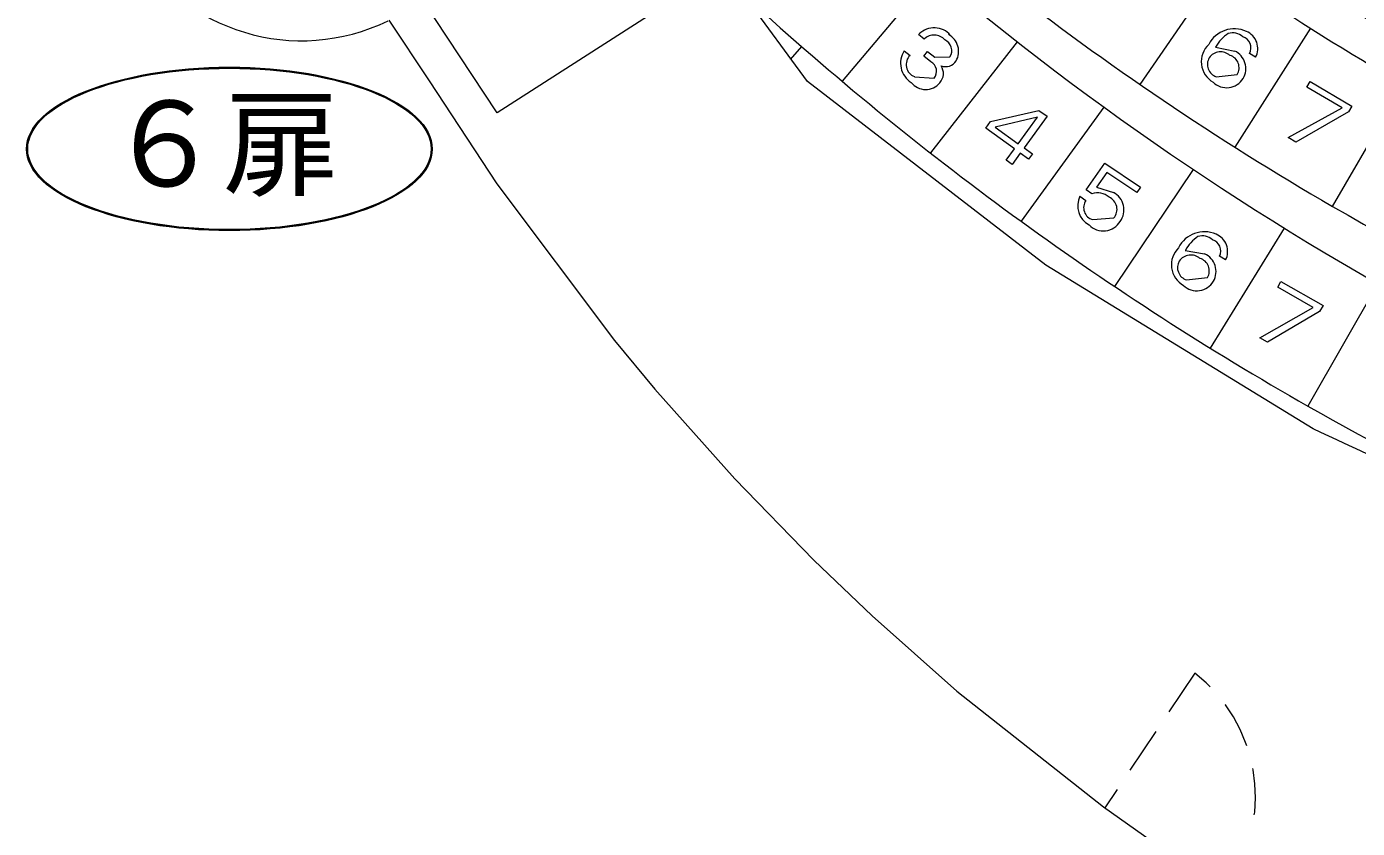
# Model space of a CAD drawing. Units: millimetres on the paper. Extents: x -1 to 280, y -216 to -20.
# Drawn here: x 142.86 to 177, y -173.25 to -152.66 of the extents above; entities that cross this region are included whole.
import ezdxf
from ezdxf.enums import TextEntityAlignment as Align

# ---------------------------------------------------------------- set-up
doc = ezdxf.new("R2010")
doc.units = ezdxf.units.MM
doc.linetypes.add('DASHED1', pattern=[1.8, 1.2, -0.6])
for name, color, linetype, lineweight in [('0-0', 7, 'Continuous', 9), ('0-C', 7, 'Continuous', 9), ('0-F', 7, 'Continuous', 9)]:
    doc.layers.add(name, color=color, linetype=linetype, lineweight=lineweight)
doc.styles.add('HGｺﾞｼｯｸE', font='')
doc.styles.get('HGｺﾞｼｯｸE').set_extended_font_data('HGｺﾞｼｯｸE')

msp = doc.modelspace()

# ---------------------------------------------------------------- linework, layer by layer
at = {"layer": '0-0'}
for p, q in [((173.468, -151.17), (171.416, -154.148)), ((166.109, -151.3), (163.779, -154.065)), ((175.793, -152.708), (173.857, -155.763)), ((168.273, -153.058), (166.043, -155.906)), ((176.363, -157.28), (178.177, -154.152)), ((170.497, -154.736), (168.373, -157.661)), ((172.782, -156.329), (170.767, -159.334)), ((175.124, -157.84), (173.218, -160.916)), ((177.52, -159.265), (175.728, -162.407))]:
    msp.add_line(p, q, dxfattribs=at)
for centre, radius, start, end in [((213.772, -92.962), 69.819, 222.48759, 239.3707), ((214.033, -92.394), 71.412, 224.20945, 239.86119), ((213.967, -92.468), 74.932, 224.20262, 239.87718), ((215.352, -92.936), 76.359, 227.75436, 240.30105), ((215.256, -93.049), 79.831, 227.75131, 240.32085), ((214.002, -92.331), 75.067, 239.90641, 251.08168), ((213.735, -95.664), 76.806, 240.34087, 249.16006)]:
    msp.add_arc(centre, radius, start, end, dxfattribs=at)
at = {"layer": '0-C'}
for major_axis, ratio in [((5.203, 0), 0.403183), ((5.189, 0), 0.401596), ((5.175, 0), 0.4)]:
    msp.add_ellipse((148.06, -155.805), major_axis=major_axis, ratio=ratio, dxfattribs=at)
at = {"layer": '0-F'}
for p, q in [((162.895, -154.076), (161.112, -151.639)), ((154.926, -154.88), (153.017, -151.966)), ((159.456, -151.971), (154.926, -154.88)), ((152.154, -152.5), (153.183, -154.061)), ((165.888, -152.983), (165.742, -152.87)), ((162.738, -153.172), (162.443, -153.509)), ((162.678, -153.241), (162.677, -153.243)), ((165.374, -153.287), (165.522, -153.403)), ((173.358, -153.192), (173.851, -153.291)), ((165.875, -153.427), (165.971, -153.304)), ((166.055, -153.567), (165.875, -153.427)), ((165.971, -153.304), (166.154, -153.448)), ((166.154, -153.448), (166.547, -153.441)), ((174.389, -153.452), (174.232, -153.353)), ((165.636, -153.95), (166.141, -153.991)), ((173.38, -153.95), (173.914, -153.892)), ((153.183, -154.061), (154.919, -156.697)), ((169.006, -158.792), (162.895, -154.076)), ((175.703, -154.22), (175.789, -154.073)), ((176.609, -154.753), (175.703, -154.22)), ((175.789, -154.073), (176.859, -154.705)), ((167.587, -155.105), (168.826, -154.815)), ((168.794, -154.989), (167.71, -155.245)), ((168.298, -155.672), (168.794, -154.989)), ((169.036, -154.968), (168.447, -155.778)), ((168.826, -154.815), (169.036, -154.968)), ((175.224, -155.511), (176.609, -154.753)), ((176.771, -154.855), (175.422, -155.63)), ((176.859, -154.705), (176.771, -154.855)), ((167.465, -155.272), (167.587, -155.105)), ((168.2, -155.805), (167.465, -155.272)), ((167.71, -155.245), (168.298, -155.672)), ((175.422, -155.63), (175.224, -155.511)), ((167.991, -156.095), (168.2, -155.805)), ((168.349, -155.914), (168.14, -156.201)), ((168.562, -156.068), (168.349, -155.914)), ((168.447, -155.778), (168.66, -155.935)), ((168.66, -155.935), (168.562, -156.068)), ((168.14, -156.201), (167.991, -156.095)), ((170.041, -156.859), (170.521, -156.172)), ((170.521, -156.172), (171.432, -156.784)), ((154.919, -156.697), (157.936, -160.722)), ((170.574, -156.412), (170.305, -156.784)), ((171.339, -156.924), (170.574, -156.412)), ((169.881, -157.02), (170.036, -157.125)), ((170.186, -156.955), (170.041, -156.859)), ((170.305, -156.784), (170.738, -156.924)), ((171.432, -156.784), (171.339, -156.924)), ((170.21, -157.621), (170.75, -157.576)), ((172.584, -158.409), (173.079, -158.501)), ((173.619, -158.655), (173.461, -158.559)), ((175.861, -162.991), (169.006, -158.792)), ((172.617, -159.167), (173.151, -159.106)), ((174.955, -159.351), (175.039, -159.208)), ((175.867, -159.877), (174.955, -159.351)), ((175.039, -159.208), (176.117, -159.826)), ((174.492, -160.653), (175.867, -159.877)), ((176.031, -159.976), (174.692, -160.765)), ((176.117, -159.826), (176.031, -159.976)), ((157.936, -160.722), (158.972, -161.972)), ((174.692, -160.765), (174.492, -160.653)), ((158.972, -161.972), (161.025, -164.279)), ((161.025, -164.279), (163.053, -166.364)), ((163.053, -166.364), (164.547, -167.791)), ((164.547, -167.791), (166.725, -169.724)), ((166.725, -169.724), (170.488, -172.697)), ((170.488, -172.697), (172.479, -174.106))]:
    msp.add_line(p, q, dxfattribs=at)
at = {"layer": '0-F', "linetype": 'DASHED1'}
msp.add_line((172.831, -169.261), (170.522, -172.719), dxfattribs=at)
at = {"layer": '0-F'}
for centre, radius, start, end in [((149.91, -147.965), 5.062, 210.2989, 296.0587), ((166.14, -153.242), 0.547, 40.5722, 134.2227), ((166.14, -153.242), 0.361, 40.5722, 134.2227), ((166.281, -153.301), 0.488, 330.1754, 61.8306), ((173.842, -153.461), 0.739, 65.2501, 152.6137), ((174.246, -153.694), 1.02, 123.2328, 150.5587), ((173.796, -153.211), 0.386, 47.5929, 106.3404), ((173.966, -153.213), 0.301, 332.2231, 72.5602), ((173.967, -153.229), 0.477, 332.1821, 67.2377), ((165.857, -153.605), 0.579, 146.6679, 238.1285), ((166.297, -153.28), 0.297, 327.2095, 66.8501), ((173.606, -153.565), 0.612, 133.4228, 239.8663), ((173.64, -153.741), 0.497, 329.3679, 64.8454), ((165.756, -153.639), 0.333, 134.7696, 248.8128), ((165.926, -153.814), 0.278, 320.5786, 62.3964), ((166.437, -153.378), 0.314, 247.8946, 328.3657), ((173.485, -153.634), 0.334, 149.7895, 251.57), ((173.491, -153.676), 0.362, 48.6391, 144.4997), ((173.636, -153.718), 0.328, 327.976, 73.1888), ((166.02, -153.867), 0.358, 317.8502, 33.3935), ((165.923, -153.814), 0.466, 217.3325, 321.0671), ((173.644, -153.737), 0.497, 226, 328.6757), ((170.377, -157.268), 0.554, 153.3607, 241.9264), ((170.333, -157.354), 0.425, 46.157, 110.2533), ((170.494, -157.357), 0.338, 319.4606, 66.6905), ((170.508, -157.37), 0.502, 323.9811, 62.6206), ((170.297, -157.312), 0.321, 144.5365, 254.2898), ((170.479, -157.4), 0.509, 224.5314, 328.6549), ((173.072, -158.672), 0.74, 66.0558, 153.4194), ((173.481, -158.902), 1.023, 123.953, 151.166), ((173.021, -158.423), 0.386, 48.1311, 106.8785), ((173.195, -158.438), 0.476, 332.8415, 68.1274), ((172.838, -158.778), 0.611, 134.3537, 240.6506), ((173.193, -158.424), 0.3, 333.0819, 73.4379), ((172.718, -158.85), 0.334, 150.5952, 252.3757), ((172.725, -158.892), 0.362, 49.3708, 145.2314), ((172.87, -158.934), 0.33, 328.585, 73.9082), ((172.877, -158.954), 0.496, 330.0327, 65.9124), ((172.879, -158.949), 0.497, 226.7823, 329.4208), ((-220.377, -1015.419), 940.02, 64.63385, 65.0693)]:
    msp.add_arc(centre, radius, start, end, dxfattribs=at)
at = {"layer": '0-F', "linetype": 'DASHED1'}
msp.add_arc((170.336, -172.446), 4.046, 328.0214, 51.9287, dxfattribs=at)

# ---------------------------------------------------------------- texts
at = {"layer": '0-C', "style": 'HGｺﾞｼｯｸE'}
msp.add_text('６扉', height=2.199, dxfattribs=at).set_placement((144.889, -157.424), align=Align.BOTTOM_LEFT)

doc.saveas('drawing.dxf')
